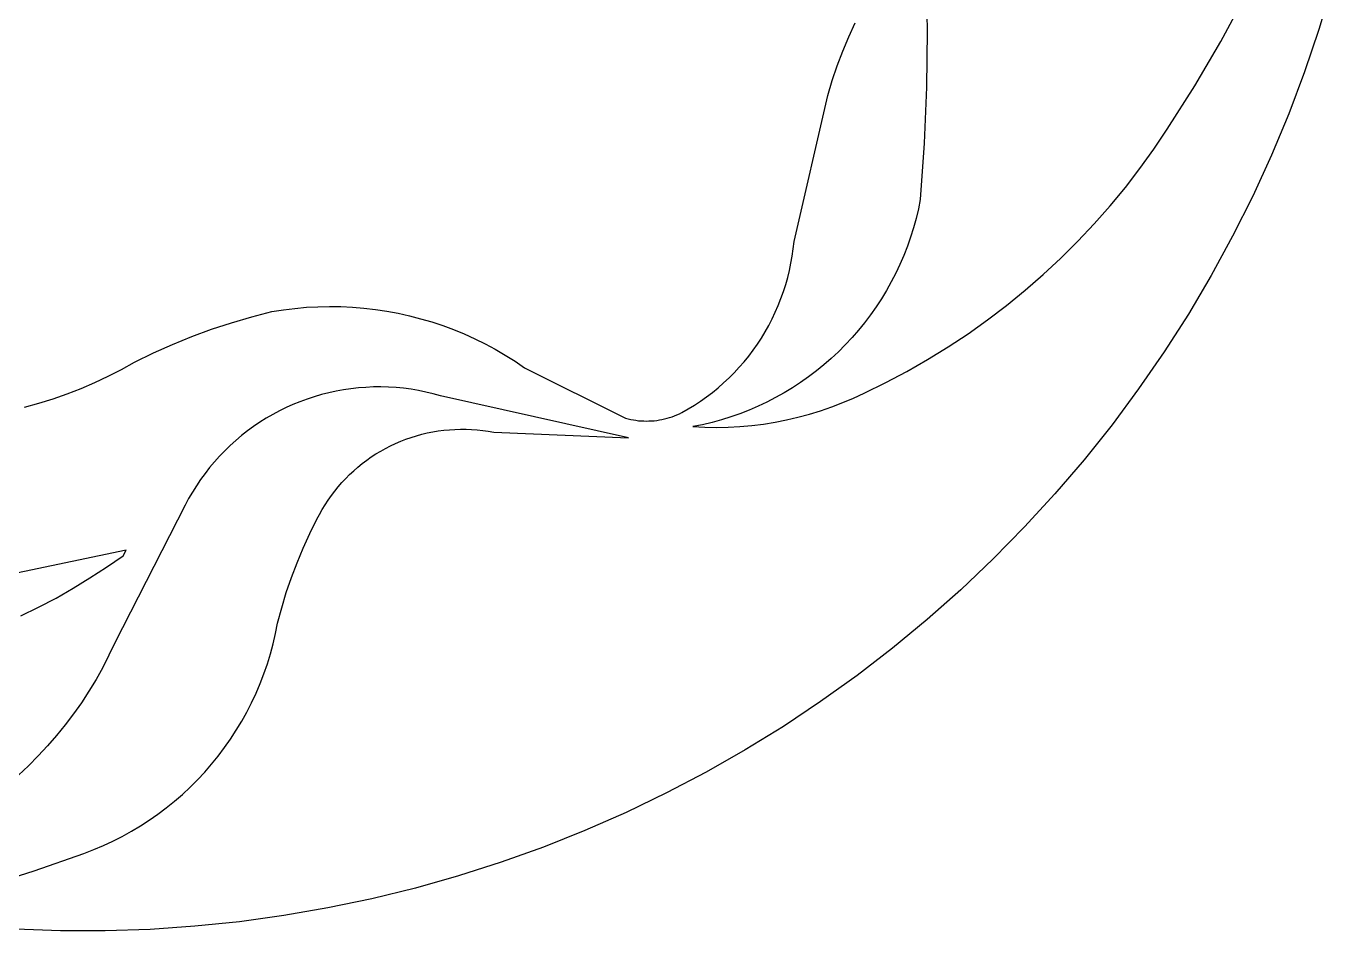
# Model space of a CAD drawing. Header units: millimetres. Extents: x 2135 to 254135, y 1035 to 90135.
# Drawn here: x 248987.6 to 249266.9, y 66346.8 to 66540.3 of the extents above; entities that cross this region are included whole.
import ezdxf

# ---------------------------------------------------------------- set-up
doc = ezdxf.new("R2010")
doc.units = ezdxf.units.MM
for name, color, linetype in [('form_TED.A', 40, 'Continuous'), ('HAT_TED.A', 9, 'Continuous'), ('WA2(가벽)_TED.A', 7, 'Continuous')]:
    doc.layers.add(name, color=color, linetype=linetype)

# ---------------------------------------------------------------- blocks, each defined once
blk = doc.blocks.new('BLOCK')
at = {"layer": 'HAT_TED.A', "color": 251}
for p, q in [((423971.107, -454317.116), (423971.119, -454317.711)), ((423974.229, -454317.822), (423974.488, -454317.343)), ((423975.405, -454317.241), (423975.268, -454317.696)), ((423970.29, -454317.774), (423970.359, -454317.624)), ((423971.119, -454317.711), (423971.113, -454318.306)), ((423975.268, -454317.696), (423975.116, -454318.145)), ((423970.227, -454317.926), (423970.29, -454317.774)), ((423973.953, -454318.291), (423974.229, -454317.822)), ((423970.168, -454318.08), (423970.227, -454317.926)), ((423970.115, -454318.236), (423970.168, -454318.08)), ((423975.116, -454318.145), (423974.948, -454318.589)), ((423970.067, -454318.394), (423970.115, -454318.236)), ((423971.113, -454318.306), (423971.089, -454318.9)), ((423973.662, -454318.751), (423973.953, -454318.291)), ((423969.71, -454319.939), (423970.067, -454318.394)), ((423974.948, -454318.589), (423974.765, -454319.027)), ((423973.521, -454318.961), (423973.662, -454318.751)), ((423971.089, -454318.9), (423971.047, -454319.494)), ((423973.373, -454319.167), (423973.521, -454318.961)), ((423974.765, -454319.027), (423974.567, -454319.459)), ((423973.218, -454319.368), (423973.373, -454319.167)), ((423973.056, -454319.563), (423973.218, -454319.368)), ((423971.047, -454319.494), (423971.027, -454319.595)), ((423974.567, -454319.459), (423974.354, -454319.883)), ((423971.003, -454319.695), (423970.975, -454319.795)), ((423971.027, -454319.595), (423971.003, -454319.695)), ((423972.889, -454319.754), (423973.056, -454319.563)), ((423970.975, -454319.795), (423970.944, -454319.894)), ((423972.715, -454319.938), (423972.889, -454319.754)), ((423969.702, -454320.017), (423969.71, -454319.939)), ((423970.944, -454319.894), (423970.91, -454319.991)), ((423972.535, -454320.117), (423972.715, -454319.938)), ((423974.354, -454319.883), (423974.126, -454320.299)), ((423969.678, -454320.17), (423969.691, -454320.094)), ((423969.691, -454320.094), (423969.702, -454320.017)), ((423970.872, -454320.087), (423970.831, -454320.182)), ((423970.91, -454319.991), (423970.872, -454320.087)), ((423969.643, -454320.322), (423969.662, -454320.247)), ((423969.662, -454320.247), (423969.678, -454320.17)), ((423970.831, -454320.182), (423970.787, -454320.276)), ((423972.349, -454320.289), (423972.535, -454320.117)), ((423969.622, -454320.397), (423969.643, -454320.322)), ((423970.74, -454320.368), (423970.689, -454320.458)), ((423970.787, -454320.276), (423970.74, -454320.368)), ((423972.158, -454320.456), (423972.349, -454320.289)), ((423974.126, -454320.299), (423973.885, -454320.708)), ((423969.572, -454320.545), (423969.598, -454320.471)), ((423969.598, -454320.471), (423969.622, -454320.397)), ((423970.689, -454320.458), (423970.635, -454320.546)), ((423971.961, -454320.616), (423972.158, -454320.456)), ((423964.183, -454320.682), (423964.304, -454320.663)), ((423964.304, -454320.663), (423964.425, -454320.648)), ((423964.425, -454320.648), (423964.547, -454320.637)), ((423964.547, -454320.637), (423964.669, -454320.63)), ((423964.669, -454320.63), (423964.791, -454320.628)), ((423964.791, -454320.628), (423964.913, -454320.629)), ((423964.913, -454320.629), (423965.036, -454320.635)), ((423965.036, -454320.635), (423965.157, -454320.645)), ((423965.157, -454320.645), (423965.279, -454320.659)), ((423965.279, -454320.659), (423965.4, -454320.677)), ((423969.512, -454320.688), (423969.543, -454320.617)), ((423969.543, -454320.617), (423969.572, -454320.545)), ((423970.579, -454320.633), (423970.519, -454320.717)), ((423970.635, -454320.546), (423970.579, -454320.633)), ((423971.76, -454320.769), (423971.961, -454320.616)), ((423963.544, -454320.869), (423963.755, -454320.8)), ((423963.755, -454320.8), (423963.968, -454320.737)), ((423963.968, -454320.737), (423964.183, -454320.682)), ((423965.4, -454320.677), (423965.52, -454320.7)), ((423965.52, -454320.7), (423965.639, -454320.726)), ((423965.639, -454320.726), (423965.757, -454320.757)), ((423965.757, -454320.757), (423965.875, -454320.792)), ((423965.875, -454320.792), (423965.991, -454320.83)), ((423969.443, -454320.828), (423969.479, -454320.759)), ((423969.479, -454320.759), (423969.512, -454320.688)), ((423970.457, -454320.8), (423970.392, -454320.88)), ((423970.519, -454320.717), (423970.457, -454320.8)), ((423971.553, -454320.916), (423971.76, -454320.769)), ((423973.885, -454320.708), (423973.629, -454321.108)), ((423963.335, -454320.946), (423963.544, -454320.869)), ((423965.991, -454320.83), (423966.105, -454320.873)), ((423966.105, -454320.873), (423966.218, -454320.919)), ((423966.218, -454320.919), (423966.33, -454320.97)), ((423969.364, -454320.962), (423969.405, -454320.895)), ((423969.405, -454320.895), (423969.443, -454320.828)), ((423970.392, -454320.88), (423970.324, -454320.958)), ((423971.341, -454321.056), (423971.553, -454320.916)), ((423962.927, -454321.12), (423963.13, -454321.029)), ((423963.13, -454321.029), (423963.335, -454320.946)), ((423966.33, -454320.97), (423966.439, -454321.024)), ((423966.439, -454321.024), (423966.547, -454321.081)), ((423969.277, -454321.091), (423969.322, -454321.027)), ((423969.322, -454321.027), (423969.364, -454320.962)), ((423970.253, -454321.034), (423970.18, -454321.107)), ((423970.324, -454320.958), (423970.253, -454321.034)), ((423971.125, -454321.189), (423971.341, -454321.056)), ((423962.589, -454321.294), (423962.727, -454321.217)), ((423962.727, -454321.217), (423962.927, -454321.12)), ((423966.547, -454321.081), (423966.653, -454321.143)), ((423966.653, -454321.143), (423966.756, -454321.208)), ((423966.756, -454321.208), (423966.857, -454321.276)), ((423969.13, -454321.272), (423969.181, -454321.213)), ((423969.181, -454321.213), (423969.23, -454321.153)), ((423969.23, -454321.153), (423969.277, -454321.091)), ((423970.105, -454321.177), (423970.027, -454321.245)), ((423970.18, -454321.107), (423970.105, -454321.177)), ((423970.905, -454321.315), (423971.125, -454321.189)), ((423973.629, -454321.108), (423973.359, -454321.499)), ((423962.449, -454321.366), (423962.589, -454321.294)), ((423966.857, -454321.276), (423967.927, -454321.811)), ((423969.022, -454321.384), (423969.076, -454321.329)), ((423969.076, -454321.329), (423969.13, -454321.272)), ((423969.947, -454321.31), (423969.864, -454321.373)), ((423970.027, -454321.245), (423969.947, -454321.31)), ((423970.681, -454321.433), (423970.905, -454321.315)), ((423962.161, -454321.496), (423962.306, -454321.434)), ((423962.306, -454321.434), (423962.449, -454321.366)), ((423965.098, -454321.49), (423965.019, -454321.499)), ((423965.178, -454321.484), (423965.098, -454321.49)), ((423965.257, -454321.48), (423965.178, -454321.484)), ((423965.337, -454321.48), (423965.257, -454321.48)), ((423965.417, -454321.482), (423965.337, -454321.48)), ((423965.496, -454321.487), (423965.417, -454321.482)), ((423965.576, -454321.494), (423965.496, -454321.487)), ((423968.846, -454321.538), (423968.906, -454321.488)), ((423968.906, -454321.488), (423968.965, -454321.437)), ((423968.965, -454321.437), (423969.022, -454321.384)), ((423969.693, -454321.489), (423969.605, -454321.542)), ((423969.78, -454321.432), (423969.693, -454321.489)), ((423969.864, -454321.373), (423969.78, -454321.432)), ((423970.453, -454321.544), (423970.681, -454321.433)), ((423961.714, -454321.652), (423961.865, -454321.605)), ((423961.865, -454321.605), (423962.014, -454321.553)), ((423962.014, -454321.553), (423962.161, -454321.496)), ((423964.554, -454321.608), (423964.479, -454321.636)), ((423964.63, -454321.583), (423964.554, -454321.608)), ((423964.706, -454321.561), (423964.63, -454321.583)), ((423964.784, -454321.541), (423964.706, -454321.561)), ((423964.861, -454321.524), (423964.784, -454321.541)), ((423964.94, -454321.51), (423964.861, -454321.524)), ((423965.019, -454321.499), (423964.94, -454321.51)), ((423965.655, -454321.505), (423965.576, -454321.494)), ((423965.733, -454321.518), (423965.655, -454321.505)), ((423965.812, -454321.534), (423965.733, -454321.518)), ((423965.889, -454321.552), (423965.812, -454321.534)), ((423965.966, -454321.574), (423965.889, -454321.552)), ((423967.957, -454322.019), (423965.966, -454321.574)), ((423968.656, -454321.673), (423968.721, -454321.63)), ((423968.721, -454321.63), (423968.784, -454321.585)), ((423968.784, -454321.585), (423968.846, -454321.538)), ((423969.514, -454321.593), (423969.423, -454321.64)), ((423969.605, -454321.542), (423969.514, -454321.593)), ((423970.226, -454321.646), (423970.34, -454321.597)), ((423970.34, -454321.597), (423970.453, -454321.544)), ((423973.359, -454321.499), (423973.077, -454321.88)), ((423961.562, -454321.693), (423961.714, -454321.652)), ((423964.261, -454321.734), (423964.191, -454321.772)), ((423964.333, -454321.699), (423964.261, -454321.734)), ((423964.405, -454321.666), (423964.333, -454321.699)), ((423964.479, -454321.636), (423964.405, -454321.666)), ((423968.471, -454321.775), (423968.496, -454321.764)), ((423968.496, -454321.764), (423968.521, -454321.752)), ((423968.521, -454321.752), (423968.589, -454321.713)), ((423968.589, -454321.713), (423968.656, -454321.673)), ((423969.138, -454321.763), (423969.04, -454321.797)), ((423969.234, -454321.725), (423969.138, -454321.763)), ((423969.329, -454321.684), (423969.234, -454321.725)), ((423969.423, -454321.64), (423969.329, -454321.684)), ((423969.752, -454321.801), (423969.873, -454321.768)), ((423969.873, -454321.768), (423969.992, -454321.731)), ((423969.992, -454321.731), (423970.109, -454321.691)), ((423970.109, -454321.691), (423970.226, -454321.646)), ((423963.988, -454321.899), (423963.924, -454321.946)), ((423964.054, -454321.854), (423963.988, -454321.899)), ((423964.122, -454321.812), (423964.054, -454321.854)), ((423964.191, -454321.772), (423964.122, -454321.812)), ((423967.927, -454321.811), (423967.954, -454321.818)), ((423967.954, -454321.818), (423967.981, -454321.824)), ((423967.981, -454321.824), (423968.009, -454321.829)), ((423968.009, -454321.829), (423968.036, -454321.833)), ((423968.036, -454321.833), (423968.064, -454321.837)), ((423968.064, -454321.837), (423968.091, -454321.839)), ((423968.091, -454321.839), (423968.119, -454321.84)), ((423968.119, -454321.84), (423968.147, -454321.841)), ((423968.147, -454321.841), (423968.174, -454321.84)), ((423968.174, -454321.84), (423968.202, -454321.839)), ((423968.202, -454321.839), (423968.23, -454321.837)), ((423968.23, -454321.837), (423968.257, -454321.834)), ((423968.257, -454321.834), (423968.285, -454321.829)), ((423968.285, -454321.829), (423968.312, -454321.824)), ((423968.312, -454321.824), (423968.339, -454321.818)), ((423968.339, -454321.818), (423968.366, -454321.812)), ((423968.366, -454321.812), (423968.393, -454321.804)), ((423968.393, -454321.804), (423968.419, -454321.795)), ((423968.419, -454321.795), (423968.445, -454321.786)), ((423968.445, -454321.786), (423968.471, -454321.775)), ((423968.742, -454321.88), (423968.64, -454321.9)), ((423968.64, -454321.9), (423968.765, -454321.907)), ((423968.842, -454321.856), (423968.742, -454321.88)), ((423968.765, -454321.907), (423968.889, -454321.909)), ((423968.942, -454321.828), (423968.842, -454321.856)), ((423968.889, -454321.909), (423969.014, -454321.906)), ((423969.04, -454321.797), (423968.942, -454321.828)), ((423969.014, -454321.906), (423969.138, -454321.899)), ((423969.138, -454321.899), (423969.262, -454321.888)), ((423969.262, -454321.888), (423969.386, -454321.873)), ((423969.386, -454321.873), (423969.509, -454321.853)), ((423969.509, -454321.853), (423969.631, -454321.829)), ((423969.631, -454321.829), (423969.752, -454321.801)), ((423973.077, -454321.88), (423972.781, -454322.251)), ((423963.8, -454322.046), (423963.741, -454322.1)), ((423963.861, -454321.995), (423963.8, -454322.046)), ((423963.924, -454321.946), (423963.861, -454321.995)), ((423965.546, -454322.055), (423965.601, -454322.033)), ((423965.601, -454322.033), (423965.657, -454322.014)), ((423965.657, -454322.014), (423965.713, -454321.996)), ((423965.713, -454321.996), (423965.77, -454321.98)), ((423965.77, -454321.98), (423965.827, -454321.967)), ((423965.827, -454321.967), (423965.885, -454321.955)), ((423965.885, -454321.955), (423965.943, -454321.945)), ((423965.943, -454321.945), (423966.002, -454321.938)), ((423966.002, -454321.938), (423966.061, -454321.932)), ((423966.061, -454321.932), (423966.12, -454321.929)), ((423966.12, -454321.929), (423966.179, -454321.927)), ((423966.179, -454321.927), (423966.238, -454321.927)), ((423966.238, -454321.927), (423966.297, -454321.93)), ((423966.297, -454321.93), (423966.355, -454321.934)), ((423966.355, -454321.934), (423966.414, -454321.941)), ((423966.414, -454321.941), (423966.473, -454321.949)), ((423966.473, -454321.949), (423966.531, -454321.96)), ((423966.531, -454321.96), (423967.957, -454322.019)), ((423963.683, -454322.155), (423963.628, -454322.212)), ((423963.741, -454322.1), (423963.683, -454322.155)), ((423965.284, -454322.189), (423965.334, -454322.159)), ((423965.334, -454322.159), (423965.386, -454322.13)), ((423965.386, -454322.13), (423965.438, -454322.103)), ((423965.438, -454322.103), (423965.492, -454322.078)), ((423965.492, -454322.078), (423965.546, -454322.055)), ((423963.574, -454322.271), (423963.523, -454322.332)), ((423963.628, -454322.212), (423963.574, -454322.271)), ((423965.093, -454322.328), (423965.139, -454322.291)), ((423965.139, -454322.291), (423965.186, -454322.255)), ((423965.186, -454322.255), (423965.234, -454322.221)), ((423965.234, -454322.221), (423965.284, -454322.189)), ((423972.781, -454322.251), (423972.473, -454322.612)), ((423963.427, -454322.46), (423963.382, -454322.526)), ((423963.474, -454322.395), (423963.427, -454322.46)), ((423963.523, -454322.332), (423963.474, -454322.395)), ((423964.923, -454322.492), (423964.964, -454322.449)), ((423964.964, -454322.449), (423965.005, -454322.407)), ((423965.005, -454322.407), (423965.049, -454322.367)), ((423965.049, -454322.367), (423965.093, -454322.328)), ((423963.34, -454322.593), (423963.3, -454322.662)), ((423963.382, -454322.526), (423963.34, -454322.593)), ((423964.812, -454322.629), (423964.847, -454322.582)), ((423964.847, -454322.582), (423964.884, -454322.536)), ((423964.884, -454322.536), (423964.923, -454322.492)), ((423963.262, -454322.732), (423962.519, -454324.188)), ((423963.3, -454322.662), (423963.262, -454322.732)), ((423964.715, -454322.777), (423964.745, -454322.727)), ((423964.745, -454322.727), (423964.778, -454322.677)), ((423964.778, -454322.677), (423964.812, -454322.629)), ((423972.473, -454322.612), (423972.152, -454322.962)), ((423964.659, -454322.881), (423964.686, -454322.829)), ((423964.686, -454322.829), (423964.715, -454322.777)), ((423964.583, -454323.032), (423964.659, -454322.881)), ((423972.152, -454322.962), (423971.819, -454323.3)), ((423964.513, -454323.185), (423964.583, -454323.032)), ((423962.638, -454323.208), (423960.796, -454323.594)), ((423962.43, -454323.386), (423962.608, -454323.267)), ((423962.608, -454323.267), (423962.638, -454323.208)), ((423964.448, -454323.34), (423964.513, -454323.185)), ((423962.256, -454323.501), (423962.43, -454323.386)), ((423964.389, -454323.497), (423964.448, -454323.34)), ((423971.819, -454323.3), (423971.475, -454323.627)), ((423962.078, -454323.611), (423962.256, -454323.501)), ((423964.334, -454323.657), (423964.389, -454323.497)), ((423961.897, -454323.714), (423962.078, -454323.611)), ((423964.286, -454323.818), (423964.334, -454323.657)), ((423971.475, -454323.627), (423971.12, -454323.942)), ((423961.524, -454323.903), (423961.712, -454323.812)), ((423961.712, -454323.812), (423961.897, -454323.714)), ((423964.243, -454323.98), (423964.286, -454323.818)), ((423964.221, -454324.09), (423964.243, -454323.98)), ((423971.12, -454323.942), (423970.754, -454324.244)), ((423964.196, -454324.198), (423964.221, -454324.09)), ((423962.519, -454324.188), (423962.457, -454324.32)), ((423964.167, -454324.305), (423964.196, -454324.198)), ((423970.754, -454324.244), (423970.378, -454324.534)), ((423962.457, -454324.32), (423962.391, -454324.449)), ((423964.134, -454324.411), (423964.167, -454324.305)), ((423962.391, -454324.449), (423962.32, -454324.576)), ((423964.058, -454324.62), (423964.098, -454324.516)), ((423964.098, -454324.516), (423964.134, -454324.411)), ((423970.378, -454324.534), (423969.992, -454324.81)), ((423962.32, -454324.576), (423962.245, -454324.701)), ((423964.015, -454324.722), (423964.058, -454324.62)), ((423962.245, -454324.701), (423962.166, -454324.823)), ((423963.967, -454324.823), (423964.015, -454324.722)), ((423969.992, -454324.81), (423969.597, -454325.073)), ((423962.082, -454324.941), (423961.994, -454325.057)), ((423962.166, -454324.823), (423962.082, -454324.941)), ((423963.863, -454325.019), (423963.917, -454324.922)), ((423963.917, -454324.922), (423963.967, -454324.823)), ((423961.994, -454325.057), (423961.903, -454325.17)), ((423963.805, -454325.114), (423963.863, -454325.019)), ((423969.597, -454325.073), (423969.192, -454325.322)), ((423961.903, -454325.17), (423961.807, -454325.28)), ((423963.681, -454325.298), (423963.745, -454325.208)), ((423963.745, -454325.208), (423963.805, -454325.114)), ((423961.807, -454325.28), (423961.708, -454325.386)), ((423963.614, -454325.387), (423963.681, -454325.298)), ((423969.192, -454325.322), (423968.78, -454325.557)), ((423961.605, -454325.489), (423961.499, -454325.588)), ((423961.708, -454325.386), (423961.605, -454325.489)), ((423963.471, -454325.557), (423963.544, -454325.473)), ((423963.544, -454325.473), (423963.614, -454325.387)), ((423963.316, -454325.717), (423963.395, -454325.638)), ((423963.395, -454325.638), (423963.471, -454325.557)), ((423968.78, -454325.557), (423968.36, -454325.777)), ((423963.235, -454325.793), (423963.316, -454325.717)), ((423968.36, -454325.777), (423967.932, -454325.983)), ((423963.064, -454325.935), (423963.151, -454325.865)), ((423963.151, -454325.865), (423963.235, -454325.793)), ((423962.884, -454326.066), (423962.975, -454326.002)), ((423962.975, -454326.002), (423963.064, -454325.935)), ((423967.932, -454325.983), (423967.497, -454326.174)), ((423962.598, -454326.237), (423962.696, -454326.183)), ((423962.696, -454326.183), (423962.791, -454326.126)), ((423962.791, -454326.126), (423962.884, -454326.066)), ((423967.497, -454326.174), (423967.056, -454326.35)), ((423962.398, -454326.334), (423962.499, -454326.287)), ((423962.499, -454326.287), (423962.598, -454326.237)), ((423961.664, -454326.602), (423962.192, -454326.417)), ((423962.192, -454326.417), (423962.296, -454326.377)), ((423962.296, -454326.377), (423962.398, -454326.334)), ((423967.056, -454326.35), (423966.61, -454326.51)), ((423961.131, -454326.772), (423961.664, -454326.602)), ((423966.61, -454326.51), (423966.158, -454326.655)), ((423966.158, -454326.655), (423965.701, -454326.784)), ((423965.701, -454326.784), (423965.24, -454326.897)), ((423964.775, -454326.995), (423964.308, -454327.076)), ((423965.24, -454326.897), (423964.775, -454326.995)), ((423963.838, -454327.141), (423963.365, -454327.189)), ((423964.308, -454327.076), (423963.838, -454327.141)), ((423961.943, -454327.237), (423961.468, -454327.22)), ((423962.417, -454327.237), (423961.943, -454327.237)), ((423962.892, -454327.222), (423962.417, -454327.237)), ((423963.365, -454327.189), (423962.892, -454327.222))]:
    blk.add_line(p, q, dxfattribs=at)
blk = doc.blocks.new('FORM_TED.A')
at = {"layer": 'form_TED.A', "xscale": 0.2020417514256157, "yscale": 0.2020417514256157, "zscale": 0.2020417514256157}
blk.add_blockref('BLOCK', (-85289.4104, 91852.1854), dxfattribs=at)

msp = doc.modelspace()

# ---------------------------------------------------------------- block references
at = {"layer": 'WA2(가벽)_TED.A', "xscale": 100, "yscale": 100, "zscale": 100}
msp.add_blockref('FORM_TED.A', (212134.65, 60435.37), dxfattribs=at)

doc.saveas('drawing.dxf')
